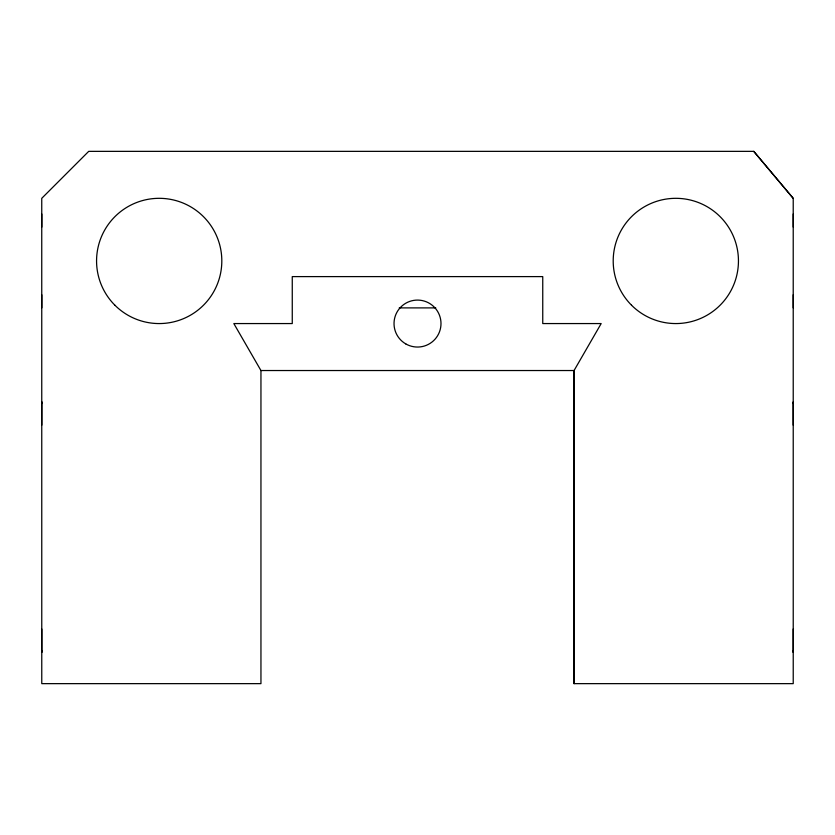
<?xml version="1.0" encoding="UTF-8"?>
<svg xmlns="http://www.w3.org/2000/svg" width="835" height="835" viewBox="0 0 835 835"><rect width="100%" height="100%" fill="white"/><g stroke="black" fill="none" stroke-linecap="round" stroke-linejoin="round"><path stroke-width="1.25" d="M41.771 628.995L41.771 652.26L41.771 650.632M41.76 425.182L41.76 401.917L41.76 403.545M41.771 307.906L41.771 294.765M41.771 227.13L41.771 213.99M574.062 683.646L574.062 370.531L601.179 323.562L542.75 323.562L542.75 276.604L292.26 276.604L292.26 323.562L233.831 323.562L260.948 370.531L260.948 683.646L41.771 683.646L41.75 198.323L88.719 151.354L753.754 151.354L793.219 198.323L793.229 683.646L574.062 683.646L574.062 370.531L260.948 370.531M793.229 628.974L793.229 652.239L793.229 650.611M793.219 425.161L793.229 401.896L793.229 403.524M793.25 307.885L793.25 294.734M793.25 227.099L793.25 213.958M399.245 307.896L435.776 307.896M753.754 151.354L793.187 198.323M405.768 343.905A23.484 23.484 0 0 0 440.995 323.562A23.484 23.484 0 0 0 405.768 303.23A23.484 23.484 0 0 0 405.768 343.905M631.542 305.224A62.625 62.625 0 0 0 736.313 277.157A62.625 62.625 0 0 0 659.619 200.452A62.625 62.625 0 0 0 631.542 305.224M114.906 305.224A62.625 62.625 0 0 0 219.678 277.157A62.625 62.625 0 0 0 142.973 200.452A62.625 62.625 0 0 0 114.906 305.224"/></g></svg>
